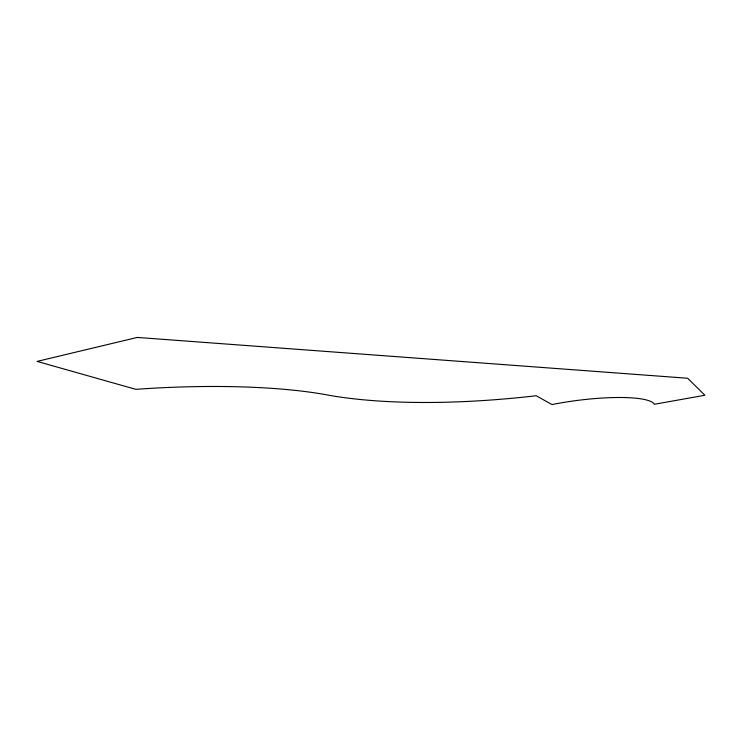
<?xml version="1.0" encoding="UTF-8"?>
<svg xmlns="http://www.w3.org/2000/svg" width="742" height="742" viewBox="0 0 742 742"><rect width="100%" height="100%" fill="white"/><g stroke="black" fill="none" stroke-linecap="round" stroke-linejoin="round"><path stroke-width="1.11" d="M137.27 337.434L37.1 361.4L135.832 389.346A222.758 45.327 -3.1 0 1 329.365 395.338A296.512 81.564 -7.6 0 0 536.188 395.746L552.002 404.566A75.786 14.682 -7.3 0 1 654.323 404.288L704.9 395.254L687.676 378.253L137.27 337.434"/></g></svg>
